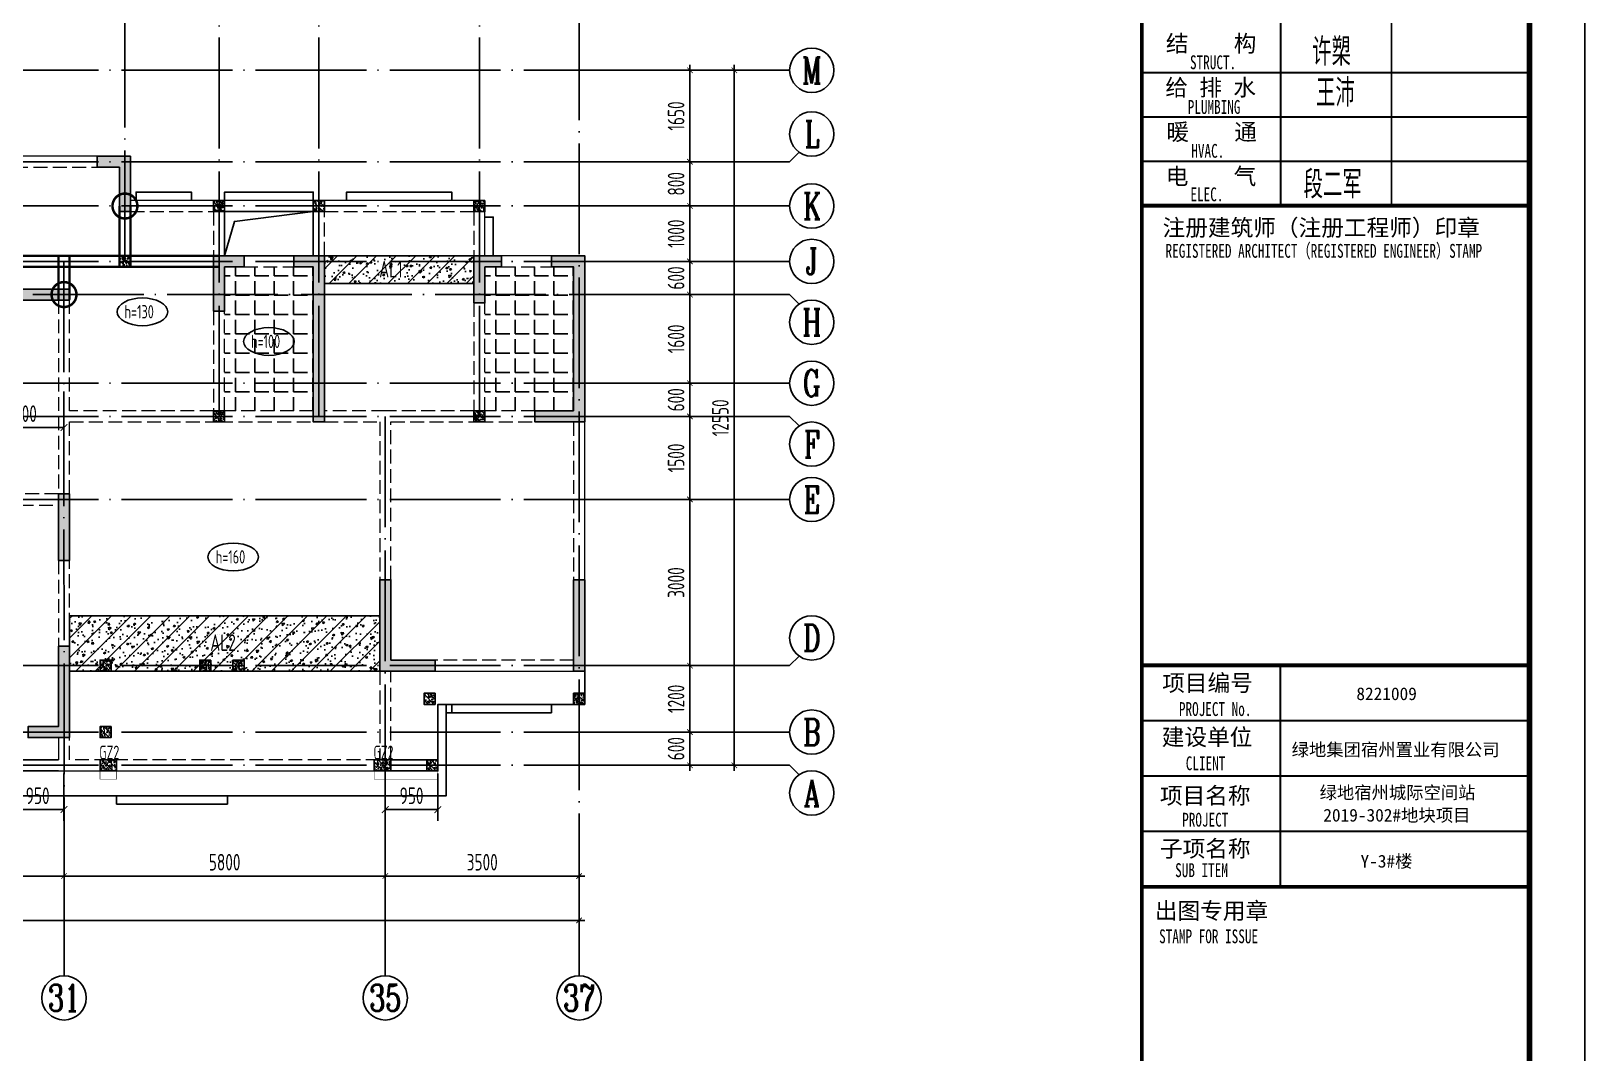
# Model space of a CAD drawing. Extents: x -668857 to 143095, y -247466 to 228182.
# Drawn here: x -173417 to -145365, y 57800 to 76253 of the extents above; entities that cross this region are included whole.
import ezdxf
from ezdxf.enums import TextEntityAlignment as Align

# ---------------------------------------------------------------- set-up
doc = ezdxf.new("R2010")
doc.units = 0
doc.header["$LTSCALE"] = 1000
doc.linetypes.add('DASH', pattern=[0.35, 0.25, -0.1])
doc.linetypes.add('DOTE', pattern=[2.42, 2, -0.2, 0.02, -0.2])
doc.layers.get('0').update_dxf_attribs({"linetype": 'CONTINUOUS'})
doc.layers.get('DEFPOINTS').update_dxf_attribs({"linetype": 'CONTINUOUS'})
for name, color, linetype, lineweight in [('+公共字体', 7, 'CONTINUOUS', 20), ('图框', 9, 'CONTINUOUS', 18), ('图签', 147, 'CONTINUOUS', 18)]:
    doc.layers.add(name, color=color, linetype=linetype, lineweight=lineweight)
for name, color, linetype in [('-TK', 7, 'CONTINUOUS'), ('A-AXIS', 1, 'CONTINUOUS'), ('A-DOTE', 10, 'DOTE'), ('AXIS_NUM', 7, 'CONTINUOUS'), ('BEAM', 4, 'DASH'), ('BEAM_CON', 4, 'CONTINUOUS'), ('ROOF', 183, 'CONTINUOUS'), ('S-B板填充', 251, 'CONTINUOUS'), ('S-B板标注', 3, 'CONTINUOUS'), ('S-B板边线', 2, 'CONTINUOUS'), ('S-C承台编号', 6, 'CONTINUOUS'), ('S-D洞口', 4, 'CONTINUOUS'), ('S-L主梁线', 4, 'DASH'), ('S-Q墙填充', 252, 'CONTINUOUS'), ('S-Q墙实线', 6, 'CONTINUOUS'), ('S-Q墙标注', 3, 'CONTINUOUS'), ('S-Y一般标注', 3, 'CONTINUOUS'), ('S-板正筋', 2, 'CONTINUOUS'), ('S-构造柱', 212, 'CONTINUOUS'), ('S-构造柱编号', 130, 'CONTINUOUS'), ('TEXT', 2, 'CONTINUOUS'), ('图签文字', 4, 'CONTINUOUS'), ('水平筋标注', 7, 'CONTINUOUS'), ('看线', 251, 'CONTINUOUS')]:
    doc.layers.add(name, color=color, linetype=linetype)
doc.layers.add('配箍校核', color=34, linetype='CONTINUOUS', plot=False)
doc.styles.add('TSSD_Axis', font='complex.shx', dxfattribs={"width": 0.7, "bigfont": 'hztxt.shx'})
doc.styles.add('TSSD_DIMENSION', font='Tssdeng.shx', dxfattribs={"width": 0.7, "bigfont": 'tssdchn.shx'})
doc.styles.add('TSSD_REIN', font='tssdeng.shx', dxfattribs={"width": 0.7, "height": 300, "bigfont": 'tssdchn.shx'})
doc.styles.add('宋体', font='', dxfattribs={"height": 50})
doc.styles.add('建筑图签-1', font='simhei.ttf', dxfattribs={"width": 0.7})
doc.styles.add('建筑图签-2', font='TXT.shx', dxfattribs={"width": 0.5, "bigfont": 'HZTXT.shx'})
doc.styles.add('结构文字', font='zstxt.shx', dxfattribs={"width": 0.7, "bigfont": 'zshz.shx'})
doc.styles.get('宋体').set_extended_font_data('SimSun')
doc.dimstyles.new('STRUCK', dxfattribs={"dimtxt": 400, "dimasz": 121, "dimexe": 200, "dimexo": 150, "dimgap": 115, "dimtad": 1, "dimdec": 0, "dimdsep": 46, "dimtxsty": '结构文字', "dimblk": 'ARCHTICK', "dimcen": 400, "dimclrd": 3, "dimclre": 3, "dimclrt": 7, "dimadec": 0, "dimazin": 0, "dimtfac": 1, "dimtdec": 0, "dimtix": 1, "dimtmove": 2, "dimatfit": 3, "dimldrblk": '_DIMX', "dimfxl": 0, "dimtolj": 1, "dimtzin": 0, "dimarcsym": 0})
doc.dimstyles.new('TSSD_100_100', dxfattribs={"dimtxt": 300, "dimasz": 100, "dimexe": 100, "dimexo": 250, "dimgap": 100, "dimtad": 1, "dimdec": 0, "dimzin": 0, "dimdsep": 46, "dimtxsty": 'TSSD_DIMENSION', "dimblk": 'ARCHTICK', "dimcen": 0, "dimdle": 100, "dimclrt": 7, "dimadec": 0, "dimazin": 0, "dimtfac": 1, "dimtdec": 0, "dimtix": 1, "dimtmove": 2, "dimatfit": 3, "dimldrblk": 'ARCHTICK', "dimfxl": 0, "dimtolj": 1, "dimtzin": 0, "dimarcsym": 0})

# ---------------------------------------------------------------- blocks, each defined once
blk = doc.blocks.new('_ArchTick')
at = {"color": 0, "linetype": 'ByBlock', "const_width": 0.15}
blk.add_lwpolyline([(-0.5, -0.5), (0.5, 0.5)], dxfattribs=at)
blk = doc.blocks.new('*D139')
at = {"layer": 'DEFPOINTS', "color": 0}
for p in [(42100, 3600), (45300, 3600), (45300, 2600)]:
    blk.add_point(p, dxfattribs=at)
at = {"layer": 'S-Y一般标注', "color": 0, "lineweight": -2}
for p, q in [((42100, 3350), (42100, 2500)), ((45300, 3350), (45300, 2500)), ((42000, 2600), (45400, 2600))]:
    blk.add_line(p, q, dxfattribs=at)
at = {"layer": 'S-Y一般标注', "color": 0, "lineweight": -2, "xscale": 100, "yscale": 100, "zscale": 100, "rotation": 180}
blk.add_blockref('_ArchTick', (42100, 2600), dxfattribs=at)
at = {"layer": 'S-Y一般标注', "color": 0, "lineweight": -2, "xscale": 100, "yscale": 100, "zscale": 100}
blk.add_blockref('_ArchTick', (45300, 2600), dxfattribs=at)
at = {"layer": 'S-Y一般标注', "color": 7, "insert": (43700, 2850), "char_height": 300, "attachment_point": 5, "style": 'TSSD_DIMENSION'}
blk.add_mtext('\\A1;3200', dxfattribs=at)
blk = doc.blocks.new('ts_axno')
at = {"color": 0, "linetype": 'ByBlock', "lineweight": -2}
blk.add_circle((0, 0), 0.5, dxfattribs=at)
at = {"color": 0, "linetype": 'ByBlock', "lineweight": -2, "style": 'TSSD_Axis', "width": 0.7}
blk.add_attdef('A', text='', height=0.6, dxfattribs=at).set_placement((0, 0), align=Align.MIDDLE_CENTER)
blk = doc.blocks.new('*D140')
at = {"layer": 'DEFPOINTS', "color": 0}
for p in [(45300, 3600), (51100, 3600), (51100, 2600)]:
    blk.add_point(p, dxfattribs=at)
at = {"layer": 'S-Y一般标注', "color": 0, "lineweight": -2}
for p, q in [((45300, 3350), (45300, 2500)), ((51100, 3350), (51100, 2500)), ((45200, 2600), (51200, 2600))]:
    blk.add_line(p, q, dxfattribs=at)
at = {"layer": 'S-Y一般标注', "color": 0, "lineweight": -2, "xscale": 100, "yscale": 100, "zscale": 100, "rotation": 180}
blk.add_blockref('_ArchTick', (45300, 2600), dxfattribs=at)
at = {"layer": 'S-Y一般标注', "color": 0, "lineweight": -2, "xscale": 100, "yscale": 100, "zscale": 100}
blk.add_blockref('_ArchTick', (51100, 2600), dxfattribs=at)
at = {"layer": 'S-Y一般标注', "color": 7, "insert": (48200, 2850), "char_height": 300, "attachment_point": 5, "style": 'TSSD_DIMENSION'}
blk.add_mtext('\\A1;5800', dxfattribs=at)
blk = doc.blocks.new('*D141')
at = {"layer": 'DEFPOINTS', "color": 0}
for p in [(51100, 3600), (54600, 3600), (54600, 2600)]:
    blk.add_point(p, dxfattribs=at)
at = {"layer": 'S-Y一般标注', "color": 0, "lineweight": -2}
for p, q in [((51100, 3350), (51100, 2500)), ((54600, 3350), (54600, 2500)), ((51000, 2600), (54700, 2600))]:
    blk.add_line(p, q, dxfattribs=at)
at = {"layer": 'S-Y一般标注', "color": 0, "lineweight": -2, "xscale": 100, "yscale": 100, "zscale": 100, "rotation": 180}
blk.add_blockref('_ArchTick', (51100, 2600), dxfattribs=at)
at = {"layer": 'S-Y一般标注', "color": 0, "lineweight": -2, "xscale": 100, "yscale": 100, "zscale": 100}
blk.add_blockref('_ArchTick', (54600, 2600), dxfattribs=at)
at = {"layer": 'S-Y一般标注', "color": 7, "insert": (52850, 2850), "char_height": 300, "attachment_point": 5, "style": 'TSSD_DIMENSION'}
blk.add_mtext('\\A1;3500', dxfattribs=at)
blk = doc.blocks.new('*D142')
at = {"layer": 'DEFPOINTS', "color": 0}
for p in [(4600, 3600), (54600, 3600), (54600, 1800)]:
    blk.add_point(p, dxfattribs=at)
at = {"layer": 'S-Y一般标注', "color": 0, "lineweight": -2}
for p, q in [((4600, 3350), (4600, 1700)), ((54600, 3350), (54600, 1700)), ((4500, 1800), (54700, 1800))]:
    blk.add_line(p, q, dxfattribs=at)
at = {"layer": 'S-Y一般标注', "color": 0, "lineweight": -2, "xscale": 100, "yscale": 100, "zscale": 100, "rotation": 180}
blk.add_blockref('_ArchTick', (4600, 1800), dxfattribs=at)
at = {"layer": 'S-Y一般标注', "color": 0, "lineweight": -2, "xscale": 100, "yscale": 100, "zscale": 100}
blk.add_blockref('_ArchTick', (54600, 1800), dxfattribs=at)
at = {"layer": 'S-Y一般标注', "color": 7, "insert": (29600, 2050), "char_height": 300, "attachment_point": 5, "style": 'TSSD_DIMENSION'}
blk.add_mtext('\\A1;50000', dxfattribs=at)
blk = doc.blocks.new('*D147')
at = {"layer": 'DEFPOINTS', "color": 0}
for p in [(55600, 5200), (56600, 5200), (55600, 4600)]:
    blk.add_point(p, dxfattribs=at)
at = {"layer": 'S-Y一般标注', "color": 0, "lineweight": -2}
for p, q in [((55850, 5200), (56700, 5200)), ((56600, 5200), (56600, 5300)), ((56600, 4600), (56600, 5200)), ((55850, 4600), (56700, 4600)), ((56600, 4600), (56600, 4500))]:
    blk.add_line(p, q, dxfattribs=at)
at = {"layer": 'S-Y一般标注', "color": 0, "lineweight": -2, "xscale": 100, "yscale": 100, "zscale": 100}
for p, rotation in [((56600, 5200), 270), ((56600, 4600), 90)]:
    blk.add_blockref('_ArchTick', p, dxfattribs=dict(at, rotation=rotation))
at = {"layer": 'S-Y一般标注', "color": 7, "insert": (56350, 4900), "char_height": 300, "attachment_point": 5, "rotation": 90, "style": 'TSSD_DIMENSION'}
blk.add_mtext('\\A1;600', dxfattribs=at)
blk = doc.blocks.new('*D148')
at = {"layer": 'DEFPOINTS', "color": 0}
for p in [(55600, 10900), (56600, 10900), (55600, 9400)]:
    blk.add_point(p, dxfattribs=at)
at = {"layer": 'S-Y一般标注', "color": 0, "lineweight": -2}
for p, q in [((56600, 9300), (56600, 11000)), ((55850, 10900), (56700, 10900)), ((55850, 9400), (56700, 9400))]:
    blk.add_line(p, q, dxfattribs=at)
at = {"layer": 'S-Y一般标注', "color": 0, "lineweight": -2, "xscale": 100, "yscale": 100, "zscale": 100}
for p, rotation in [((56600, 10900), 90), ((56600, 9400), 270)]:
    blk.add_blockref('_ArchTick', p, dxfattribs=dict(at, rotation=rotation))
at = {"layer": 'S-Y一般标注', "color": 7, "insert": (56350, 10150), "char_height": 300, "attachment_point": 5, "rotation": 90, "style": 'TSSD_DIMENSION'}
blk.add_mtext('\\A1;1500', dxfattribs=at)
blk = doc.blocks.new('*D149')
at = {"layer": 'DEFPOINTS', "color": 0}
for p in [(55600, 11500), (56600, 11500), (55600, 10900)]:
    blk.add_point(p, dxfattribs=at)
at = {"layer": 'S-Y一般标注', "color": 0, "lineweight": -2}
for p, q in [((56600, 11500), (56600, 11600)), ((55850, 11500), (56700, 11500)), ((56600, 10900), (56600, 11500)), ((55850, 10900), (56700, 10900)), ((56600, 10900), (56600, 10800))]:
    blk.add_line(p, q, dxfattribs=at)
at = {"layer": 'S-Y一般标注', "color": 0, "lineweight": -2, "xscale": 100, "yscale": 100, "zscale": 100}
for p, rotation in [((56600, 11500), 270), ((56600, 10900), 90)]:
    blk.add_blockref('_ArchTick', p, dxfattribs=dict(at, rotation=rotation))
at = {"layer": 'S-Y一般标注', "color": 7, "insert": (56350, 11200), "char_height": 300, "attachment_point": 5, "rotation": 90, "style": 'TSSD_DIMENSION'}
blk.add_mtext('\\A1;600', dxfattribs=at)
blk = doc.blocks.new('*D150')
at = {"layer": 'DEFPOINTS', "color": 0}
for p in [(55600, 13100), (56600, 13100), (55600, 11500)]:
    blk.add_point(p, dxfattribs=at)
at = {"layer": 'S-Y一般标注', "color": 0, "lineweight": -2}
for p, q in [((56600, 11400), (56600, 13200)), ((55850, 13100), (56700, 13100)), ((55850, 11500), (56700, 11500))]:
    blk.add_line(p, q, dxfattribs=at)
at = {"layer": 'S-Y一般标注', "color": 0, "lineweight": -2, "xscale": 100, "yscale": 100, "zscale": 100}
for p, rotation in [((56600, 13100), 90), ((56600, 11500), 270)]:
    blk.add_blockref('_ArchTick', p, dxfattribs=dict(at, rotation=rotation))
at = {"layer": 'S-Y一般标注', "color": 7, "insert": (56350, 12300), "char_height": 300, "attachment_point": 5, "rotation": 90, "style": 'TSSD_DIMENSION'}
blk.add_mtext('\\A1;1600', dxfattribs=at)
blk = doc.blocks.new('*D151')
at = {"layer": 'DEFPOINTS', "color": 0}
for p in [(55600, 13700), (56600, 13700), (55600, 13100)]:
    blk.add_point(p, dxfattribs=at)
at = {"layer": 'S-Y一般标注', "color": 0, "lineweight": -2}
for p, q in [((56600, 13700), (56600, 13800)), ((55850, 13700), (56700, 13700)), ((56600, 13100), (56600, 13700)), ((55850, 13100), (56700, 13100)), ((56600, 13100), (56600, 13000))]:
    blk.add_line(p, q, dxfattribs=at)
at = {"layer": 'S-Y一般标注', "color": 0, "lineweight": -2, "xscale": 100, "yscale": 100, "zscale": 100}
for p, rotation in [((56600, 13700), 270), ((56600, 13100), 90)]:
    blk.add_blockref('_ArchTick', p, dxfattribs=dict(at, rotation=rotation))
at = {"layer": 'S-Y一般标注', "color": 7, "insert": (56350, 13400), "char_height": 300, "attachment_point": 5, "rotation": 90, "style": 'TSSD_DIMENSION'}
blk.add_mtext('\\A1;600', dxfattribs=at)
blk = doc.blocks.new('*D152')
at = {"layer": 'DEFPOINTS', "color": 0}
for p in [(55600, 14700), (56600, 14700), (55600, 13700)]:
    blk.add_point(p, dxfattribs=at)
at = {"layer": 'S-Y一般标注', "color": 0, "lineweight": -2}
for p, q in [((55850, 14700), (56700, 14700)), ((56600, 13600), (56600, 14800)), ((55850, 13700), (56700, 13700))]:
    blk.add_line(p, q, dxfattribs=at)
at = {"layer": 'S-Y一般标注', "color": 0, "lineweight": -2, "xscale": 100, "yscale": 100, "zscale": 100}
for p, rotation in [((56600, 14700), 90), ((56600, 13700), 270)]:
    blk.add_blockref('_ArchTick', p, dxfattribs=dict(at, rotation=rotation))
at = {"layer": 'S-Y一般标注', "color": 7, "insert": (56350, 14200), "char_height": 300, "attachment_point": 5, "rotation": 90, "style": 'TSSD_DIMENSION'}
blk.add_mtext('\\A1;1000', dxfattribs=at)
blk = doc.blocks.new('*D153')
at = {"layer": 'DEFPOINTS', "color": 0}
for p in [(55600, 17150), (57400, 17150), (55600, 4600)]:
    blk.add_point(p, dxfattribs=at)
at = {"layer": 'S-Y一般标注', "color": 0, "lineweight": -2}
for p, q in [((55850, 17150), (57500, 17150)), ((57400, 4500), (57400, 17250)), ((55850, 4600), (57500, 4600))]:
    blk.add_line(p, q, dxfattribs=at)
at = {"layer": 'S-Y一般标注', "color": 0, "lineweight": -2, "xscale": 100, "yscale": 100, "zscale": 100}
for p, rotation in [((57400, 17150), 90), ((57400, 4600), 270)]:
    blk.add_blockref('_ArchTick', p, dxfattribs=dict(at, rotation=rotation))
at = {"layer": 'S-Y一般标注', "color": 7, "insert": (57150, 10875), "char_height": 300, "attachment_point": 5, "rotation": 90, "style": 'TSSD_DIMENSION'}
blk.add_mtext('\\A1;12550', dxfattribs=at)
blk = doc.blocks.new('*D154')
at = {"layer": 'DEFPOINTS', "color": 0}
for p in [(55600, 15500), (56600, 15500), (55600, 14700)]:
    blk.add_point(p, dxfattribs=at)
at = {"layer": 'S-Y一般标注', "color": 0, "lineweight": -2}
for p, q in [((55850, 15500), (56700, 15500)), ((56600, 14600), (56600, 15600)), ((55850, 14700), (56700, 14700))]:
    blk.add_line(p, q, dxfattribs=at)
at = {"layer": 'S-Y一般标注', "color": 0, "lineweight": -2, "xscale": 100, "yscale": 100, "zscale": 100}
for p, rotation in [((56600, 15500), 90), ((56600, 14700), 270)]:
    blk.add_blockref('_ArchTick', p, dxfattribs=dict(at, rotation=rotation))
at = {"layer": 'S-Y一般标注', "color": 7, "insert": (56350, 15100), "char_height": 300, "attachment_point": 5, "rotation": 90, "style": 'TSSD_DIMENSION'}
blk.add_mtext('\\A1;800', dxfattribs=at)
blk = doc.blocks.new('*D155')
at = {"layer": 'DEFPOINTS', "color": 0}
for p in [(55600, 6400), (56600, 6400), (55600, 5200)]:
    blk.add_point(p, dxfattribs=at)
at = {"layer": 'S-Y一般标注', "color": 0, "lineweight": -2}
for p, q in [((56600, 5100), (56600, 6500)), ((55850, 6400), (56700, 6400)), ((55850, 5200), (56700, 5200))]:
    blk.add_line(p, q, dxfattribs=at)
at = {"layer": 'S-Y一般标注', "color": 0, "lineweight": -2, "xscale": 100, "yscale": 100, "zscale": 100}
for p, rotation in [((56600, 6400), 90), ((56600, 5200), 270)]:
    blk.add_blockref('_ArchTick', p, dxfattribs=dict(at, rotation=rotation))
at = {"layer": 'S-Y一般标注', "color": 7, "insert": (56350, 5800), "char_height": 300, "attachment_point": 5, "rotation": 90, "style": 'TSSD_DIMENSION'}
blk.add_mtext('\\A1;1200', dxfattribs=at)
blk = doc.blocks.new('*D156')
at = {"layer": 'DEFPOINTS', "color": 0}
for p in [(55600, 9400), (56600, 9400), (55600, 6400)]:
    blk.add_point(p, dxfattribs=at)
at = {"layer": 'S-Y一般标注', "color": 0, "lineweight": -2}
for p, q in [((55850, 9400), (56700, 9400)), ((56600, 6300), (56600, 9500)), ((55850, 6400), (56700, 6400))]:
    blk.add_line(p, q, dxfattribs=at)
at = {"layer": 'S-Y一般标注', "color": 0, "lineweight": -2, "xscale": 100, "yscale": 100, "zscale": 100}
for p, rotation in [((56600, 9400), 90), ((56600, 6400), 270)]:
    blk.add_blockref('_ArchTick', p, dxfattribs=dict(at, rotation=rotation))
at = {"layer": 'S-Y一般标注', "color": 7, "insert": (56350, 7900), "char_height": 300, "attachment_point": 5, "rotation": 90, "style": 'TSSD_DIMENSION'}
blk.add_mtext('\\A1;3000', dxfattribs=at)
blk = doc.blocks.new('*D157')
at = {"layer": 'DEFPOINTS', "color": 0}
for p in [(55600, 17150), (56600, 17150), (55600, 15500)]:
    blk.add_point(p, dxfattribs=at)
at = {"layer": 'S-Y一般标注', "color": 0, "lineweight": -2}
for p, q in [((55850, 17150), (56700, 17150)), ((56600, 15400), (56600, 17250)), ((55850, 15500), (56700, 15500))]:
    blk.add_line(p, q, dxfattribs=at)
at = {"layer": 'S-Y一般标注', "color": 0, "lineweight": -2, "xscale": 100, "yscale": 100, "zscale": 100}
for p, rotation in [((56600, 17150), 90), ((56600, 15500), 270)]:
    blk.add_blockref('_ArchTick', p, dxfattribs=dict(at, rotation=rotation))
at = {"layer": 'S-Y一般标注', "color": 7, "insert": (56350, 16325), "char_height": 300, "attachment_point": 5, "rotation": 90, "style": 'TSSD_DIMENSION'}
blk.add_mtext('\\A1;1650', dxfattribs=at)
blk = doc.blocks.new('20210729.03501652')
at = {"color": 30, "const_width": 8}
for points in [[(41150, 600), (41150, 450), (40850, 450), (40850, 600)], [(46950, 600), (46950, 450), (45800, 450), (45800, 600)]]:
    blk.add_lwpolyline(points, dxfattribs=at)
at = {"layer": '看线', "color": 202, "ltscale": 0.5}
for points in [[(42500, 10900), (42500, 11050), (41500, 11050), (41500, 10900)], [(44700, 10900), (44700, 11050), (43100, 11050), (43100, 10900)], [(47200, 10900), (47200, 11050), (45300, 11050), (45300, 10900)], [(47950, 9900), (47950, 10600), (47800, 10600)], [(49000, 1800), (49000, 1650), (47100, 1650)], [(49000, 1800), (49000, 1650), (47200, 1650), (47200, 1800)], [(43150, 150), (43150, 0), (41150, 0), (41150, 150)]]:
    blk.add_lwpolyline(points, dxfattribs=at)
at = {"layer": '看线', "color": 201}
blk.add_lwpolyline([(47100, 1800), (47100, 150), (26900, 150), (26900, 1650), (24500, 1650)], dxfattribs=at)
blk = doc.blocks.new('20210729.04150611')
at = {"layer": 'S-B板边线'}
for points in [[(15045, -31892), (15045, -31893), (15895, -31893), (15895, -30693), (18545, -30693), (18545, -30093)], [(9045, -31892), (9045, -31892), (2845, -31892)]]:
    blk.add_lwpolyline(points, dxfattribs=at)
blk = doc.blocks.new('20210803.22403995')
at = {"layer": '+公共字体', "color": 2, "const_width": 45}
for points in [[(-822438, -168387, 1), (-822438, -167937, 1), (-822438, -168387, -1)], [(-823538, -169986, 1), (-823538, -169536, 1), (-823538, -169986, -1)]]:
    blk.add_lwpolyline(points, format="xyb", dxfattribs=at)
blk = doc.blocks.new('20210807.15312791')
at = {"layer": 'S-Q墙填充'}
h = blk.add_hatch(color=252, dxfattribs=at)
h.dxf.hatch_style = 1
h.paths.add_polyline_path([(102916, 67940), (102316, 67940), (102316, 67740), (102716, 67740), (102716, 66940), (102916, 66940)])
h = blk.add_hatch(color=252, dxfattribs=at)
h.dxf.hatch_style = 1
h.paths.add_polyline_path([(104416, 66140), (104416, 65140), (104616, 65140), (104616, 65940), (104966, 65940), (104966, 66140)])
h = blk.add_hatch(color=252, dxfattribs=at)
h.dxf.hatch_style = 1
h.paths.add_polyline_path([(106416, 66140), (105866, 66140), (105866, 65940), (106216, 65940), (106216, 63140), (106416, 63140)])
h = blk.add_hatch(color=252, dxfattribs=at)
h.dxf.hatch_style = 1
h.paths.add_polyline_path([(109116, 66140), (109116, 65290), (109316, 65290), (109316, 65940), (109616, 65940), (109616, 66140)])
h = blk.add_hatch(color=252, dxfattribs=at)
h.dxf.hatch_style = 1
h.paths.add_polyline_path([(110916, 63340), (110216, 63340), (110216, 63140), (111116, 63140), (111116, 66140), (110516, 66140), (110516, 65940), (110916, 65940)])
h = blk.add_hatch(color=252, dxfattribs=at)
h.dxf.hatch_style = 1
h.paths.add_polyline_path([(100016, 65540), (100016, 65840), (99816, 65840), (99816, 65340), (100216, 65340), (101816, 65340), (101816, 65540), (100216, 65540)])
h = blk.add_hatch(color=252, dxfattribs=at)
h.dxf.hatch_style = 1
h.paths.add_polyline_path([(101816, 60640), (101816, 61840), (101616, 61840), (101616, 60640)])
h = blk.add_hatch(color=252, dxfattribs=at)
h.dxf.hatch_style = 1
h.paths.add_polyline_path([(107416, 60290), (107616, 60290), (107616, 58840), (108316, 58840), (108416, 58840), (108416, 58640), (108316, 58640), (107416, 58640)])
h = blk.add_hatch(color=252, dxfattribs=at)
h.dxf.hatch_style = 1
h.paths.add_polyline_path([(111116, 58640), (111116, 60290), (110916, 60290), (110916, 58640)])
h = blk.add_hatch(color=252, dxfattribs=at)
h.dxf.hatch_style = 1
h.paths.add_polyline_path([(101816, 57440), (101066, 57440), (101066, 57640), (101616, 57640), (101616, 58740), (101616, 59090), (101816, 59090), (101816, 58740)])
at = {"layer": 'BEAM_CON'}
for p, q in [((101616, 57040), (100766, 57040)), ((107616, 57040), (108466, 57040)), ((108466, 57040), (108466, 56840)), ((101616, 56840), (100766, 56840)), ((107616, 56840), (108466, 56840))]:
    blk.add_line(p, q, dxfattribs=at)
at = {"layer": 'S-D洞口', "color": 5}
blk.add_lwpolyline([(104616, 66140), (106216, 66140), (106216, 66940), (104616, 66940), (104616, 66140), (104793, 66762), (106216, 66940)], dxfattribs=at)
at = {"layer": 'S-L主梁线', "linetype": 'ByBlock', "lineweight": 18}
for p, q in [((102316, 67940), (100816, 67940)), ((104516, 67140), (102916, 67140)), ((106316, 67140), (104516, 67140)), ((109316, 67140), (106316, 67140)), ((109316, 66140), (109316, 67140)), ((104616, 66940), (106216, 66940)), ((104616, 66140), (104616, 66940)), ((106216, 66940), (106216, 66140)), ((105866, 66140), (104966, 66140)), ((110516, 66140), (109616, 66140)), ((111116, 60290), (111116, 63140)), ((108416, 58640), (110916, 58640)), ((101616, 57440), (101616, 57040)), ((101616, 56840), (107616, 56840))]:
    blk.add_line(p, q, dxfattribs=at)
at = {"layer": 'S-L主梁线', "linetype": 'DASH', "lineweight": 18}
for p, q in [((100815, 67740), (102316, 67740)), ((102916, 66940), (104416, 66940)), ((104416, 66940), (104416, 66140)), ((106416, 66940), (109116, 66940)), ((106416, 66140), (106416, 66940)), ((109116, 66940), (109116, 66140)), ((104966, 65940), (105866, 65940)), ((109616, 65940), (110516, 65940)), ((101616, 65340), (101616, 63240)), ((101816, 63340), (101816, 65340)), ((104416, 65140), (104416, 63340)), ((104616, 63340), (104616, 65140)), ((109116, 65290), (109116, 63340)), ((109316, 63340), (109316, 65290)), ((101616, 63240), (101616, 61840)), ((104416, 63340), (101816, 63340)), ((101816, 63140), (104516, 63140)), ((101816, 61840), (101816, 63140)), ((104516, 63140), (106216, 63140)), ((106216, 63340), (104616, 63340)), ((107516, 63340), (106416, 63340)), ((106416, 63140), (107416, 63140)), ((107416, 63140), (107416, 60290)), ((109116, 63340), (107516, 63340)), ((107616, 63140), (109216, 63140)), ((107616, 60290), (107616, 63140)), ((109216, 63140), (110216, 63140)), ((110216, 63340), (109316, 63340)), ((110916, 63140), (110916, 60290)), ((101616, 61840), (99866, 61840)), ((99866, 61640), (101616, 61640)), ((101616, 60640), (101616, 59090)), ((101816, 59090), (101816, 60640)), ((107416, 58640), (107416, 57040)), ((107616, 57040), (107616, 58640)), ((110916, 58840), (108416, 58840)), ((101816, 57040), (101816, 57440)), ((107416, 57040), (101816, 57040))]:
    blk.add_line(p, q, dxfattribs=at)
at = {"layer": 'S-Q墙实线'}
for points in [[(102916, 67940), (102316, 67940), (102316, 67740), (102716, 67740), (102716, 66940), (102916, 66940)], [(104416, 66140), (104416, 65140), (104616, 65140), (104616, 65940), (104966, 65940), (104966, 66140)], [(106416, 66140), (105866, 66140), (105866, 65940), (106216, 65940), (106216, 63140), (106416, 63140)], [(109116, 66140), (109116, 65290), (109316, 65290), (109316, 65940), (109616, 65940), (109616, 66140)], [(110916, 63340), (110216, 63340), (110216, 63140), (111116, 63140), (111116, 66140), (110516, 66140), (110516, 65940), (110916, 65940)], [(100016, 65540), (100016, 65840), (99816, 65840), (99816, 65340), (100216, 65340), (101816, 65340), (101816, 65540), (100216, 65540)], [(101816, 60640), (101816, 61840), (101616, 61840), (101616, 60640)], [(111116, 58640), (111116, 60290), (110916, 60290), (110916, 58640)], [(101816, 57440), (101066, 57440), (101066, 57640), (101616, 57640), (101616, 58740), (101616, 59090), (101816, 59090), (101816, 58740)]]:
    blk.add_lwpolyline(points, close=True, dxfattribs=at)
blk.add_lwpolyline([(108316, 58840), (108416, 58840), (108416, 58640), (108316, 58640), (107416, 58640), (107416, 60290), (107616, 60290), (107616, 58840), (108316, 58840)], dxfattribs=at)
blk = doc.blocks.new('20210730.02141516')
at = {"layer": 'S-构造柱'}
h = blk.add_hatch(dxfattribs=at)
h.set_pattern_fill('ARMORED', color=256, scale=15, angle=-90, style=0)
h.set_pattern_definition([(320, (-154189.41, 3278673.45), (-9.4128202, -107.5890274), [11.25, -123.75]), (265, (-154189.41, 3278673.45), (112.82882, 20.8127), [9, -99]), (10.4514, (-154190.19, 3278664.49), (103.4159313, -86.7764073), [9.5610285, -105.1713168]), (316.1842, (-154159.41, 3278673.45), (-24.827852, -160.0861573), [16.875, -185.625]), (6.6356, (-154161.48, 3278660.11), (146.117681, -140.199406), [14.341543, -157.75695]), (261.1842, (-154159.41, 3278673.45), (146.11779, -140.199292), [13.5, -148.5]), (291, (-154166.91, 3278658.45), (-60.3928336, -89.5360578), [11.25, -123.75]), (236, (-154166.91, 3278658.45), (108.7725068, -36.4972998), [9, -99]), (341.4514, (-154171.94, 3278650.99), (48.3795745, -126.0333943), [9.5610285, -105.1713168]), (307.5, (-154189.41, 3278673.454), (49.93407807, -1.8239783), [0, -97.8, 0, -100.5, 0, -99.375]), (277.5, (-154189.41, 3278673.454), (59.1617568, -39.4604306), [0, -57.3, 0, -95.55, 0, -37.875]), (237.5, (-154189.41, 3278706.904), (-3.38323076, -80.07336543), [0, -37.5, 0, -117, 0, -155.25]), (227.5, (-154189.41, 3278721.904), (15.0157473, -87.4779254), [0, -48.75, 0, -77.7, 0, -110.25]), (315, (-154189.41, 3278673.454), (53.0330086, 53.0330086), [])])
h.paths.add_polyline_path([(200, 200), (200, 0), (0, 0), (0, 200)])
blk.add_lwpolyline([(200, 200), (200, 0), (0, 0), (0, 200)], close=True, dxfattribs=at)
blk = doc.blocks.new('20210809.18224761')
at = {"layer": 'S-构造柱'}
h = blk.add_hatch(dxfattribs=at)
h.set_pattern_fill('ARMORED', color=256, scale=15, angle=-90, style=0)
h.set_pattern_definition([(320, (-154189.41, 3278673.45), (-9.4128202, -107.5890274), [11.25, -123.75]), (265, (-154189.41, 3278673.45), (112.82882, 20.8127), [9, -99]), (10.4514, (-154190.19, 3278664.49), (103.4159313, -86.7764073), [9.5610285, -105.1713168]), (316.1842, (-154159.41, 3278673.45), (-24.827852, -160.0861573), [16.875, -185.625]), (6.6356, (-154161.48, 3278660.11), (146.117681, -140.199406), [14.341543, -157.75695]), (261.1842, (-154159.41, 3278673.45), (146.11779, -140.199292), [13.5, -148.5]), (291, (-154166.91, 3278658.45), (-60.3928336, -89.5360578), [11.25, -123.75]), (236, (-154166.91, 3278658.45), (108.7725068, -36.4972998), [9, -99]), (341.4514, (-154171.94, 3278650.99), (48.3795745, -126.0333943), [9.5610285, -105.1713168]), (307.5, (-154189.41, 3278673.454), (49.93407807, -1.8239783), [0, -97.8, 0, -100.5, 0, -99.375]), (277.5, (-154189.41, 3278673.454), (59.1617568, -39.4604306), [0, -57.3, 0, -95.55, 0, -37.875]), (237.5, (-154189.41, 3278706.904), (-3.38323076, -80.07336543), [0, -37.5, 0, -117, 0, -155.25]), (227.5, (-154189.41, 3278721.904), (15.0157473, -87.4779254), [0, -48.75, 0, -77.7, 0, -110.25]), (315, (-154189.41, 3278673.454), (53.0330086, 53.0330086), [])])
h.paths.add_polyline_path([(300, 200), (300, 0), (0, 0), (0, 200)])
blk.add_lwpolyline([(300, 200), (300, 0), (0, 0), (0, 200)], close=True, dxfattribs=at)
blk = doc.blocks.new('20210809.18235135')
at = {"layer": '配箍校核'}
blk.add_blockref('20210809.18224761', (12, 0), dxfattribs=at)
at = {"layer": 'S-构造柱编号', "color": 2, "linetype": 'ByBlock', "style": 'TSSD_REIN', "width": 0.65}
blk.add_text('GZ2', height=250, dxfattribs=at).set_placement((0, 206, 0))
blk = doc.blocks.new('20210809.18285270')
at = {"layer": 'ROOF', "rotation": 359.9999999538236}
for p in [(43500, 10100), (45300, 10100), (48200, 10100), (41800, 9100), (43500, 6300), (48200, 6300), (47300, 1200), (50000, 1200), (41450, 600), (47350, 0)]:
    blk.add_blockref('20210730.02141516', p, dxfattribs=at)
at = {"layer": 'ROOF'}
for p in [(41450, 1800), (43250, 1800), (43850, 1800)]:
    blk.add_blockref('20210730.02141516', p, dxfattribs=at)
at = {"layer": '配箍校核'}
for p in [(41438, 0), (46388, 0)]:
    blk.add_blockref('20210809.18235135', p, dxfattribs=at)
blk = doc.blocks.new('*D461')
at = {"layer": 'DEFPOINTS', "color": 0}
for p in [(-168259, -11759), (-167309, -11759), (-167309, -12559)]:
    blk.add_point(p, dxfattribs=at)
at = {"layer": 'S-Q墙标注', "color": 3, "lineweight": -2}
for p, q in [((-168259, -11909), (-168259, -12759)), ((-167309, -11909), (-167309, -12759)), ((-168259, -12559), (-167309, -12559))]:
    blk.add_line(p, q, dxfattribs=at)
at = {"layer": 'S-Q墙标注', "color": 3, "lineweight": -2, "xscale": 121, "yscale": 121, "zscale": 121, "rotation": 180}
blk.add_blockref('_ArchTick', (-168259, -12559), dxfattribs=at)
at = {"layer": 'S-Q墙标注', "color": 3, "lineweight": -2, "xscale": 121, "yscale": 121, "zscale": 121}
blk.add_blockref('_ArchTick', (-167309, -12559), dxfattribs=at)
at = {"layer": 'S-Q墙标注', "color": 7, "insert": (-167784, -12309), "char_height": 300, "attachment_point": 5, "style": 'TSSD_REIN'}
blk.add_mtext('\\A1;950', dxfattribs=at)
blk = doc.blocks.new('_DIMX')
blk.add_line((-150, 0), (150, 0))
at = {"const_width": 50}
blk.add_lwpolyline([(-70, -70), (70, 70)], dxfattribs=at)
blk = doc.blocks.new('*D462')
at = {"layer": 'DEFPOINTS', "color": 0}
for p in [(-175009, -11759), (-174059, -11759), (-174059, -12559)]:
    blk.add_point(p, dxfattribs=at)
at = {"layer": 'S-Q墙标注', "color": 3, "lineweight": -2}
for p, q in [((-175009, -11909), (-175009, -12759)), ((-174059, -11909), (-174059, -12759)), ((-175009, -12559), (-174059, -12559))]:
    blk.add_line(p, q, dxfattribs=at)
at = {"layer": 'S-Q墙标注', "color": 3, "lineweight": -2, "xscale": 121, "yscale": 121, "zscale": 121, "rotation": 180}
blk.add_blockref('_ArchTick', (-175009, -12559), dxfattribs=at)
at = {"layer": 'S-Q墙标注', "color": 3, "lineweight": -2, "xscale": 121, "yscale": 121, "zscale": 121}
blk.add_blockref('_ArchTick', (-174059, -12559), dxfattribs=at)
at = {"layer": 'S-Q墙标注', "color": 7, "insert": (-174534, -12309), "char_height": 300, "attachment_point": 5, "style": 'TSSD_REIN'}
blk.add_mtext('\\A1;950', dxfattribs=at)
blk = doc.blocks.new('*D469')
at = {"layer": 'DEFPOINTS', "color": 0}
for p in [(-175559, -4859), (-174059, -4859), (-174059, -5659)]:
    blk.add_point(p, dxfattribs=at)
at = {"layer": 'S-Q墙标注', "color": 3, "lineweight": -2}
for p, q in [((-175559, -5009), (-175559, -5859)), ((-174059, -5009), (-174059, -5859)), ((-175559, -5659), (-174059, -5659))]:
    blk.add_line(p, q, dxfattribs=at)
at = {"layer": 'S-Q墙标注', "color": 3, "lineweight": -2, "xscale": 121, "yscale": 121, "zscale": 121, "rotation": 180}
blk.add_blockref('_ArchTick', (-175559, -5659), dxfattribs=at)
at = {"layer": 'S-Q墙标注', "color": 3, "lineweight": -2, "xscale": 121, "yscale": 121, "zscale": 121}
blk.add_blockref('_ArchTick', (-174059, -5659), dxfattribs=at)
at = {"layer": 'S-Q墙标注', "color": 7, "insert": (-174809, -5409), "char_height": 300, "attachment_point": 5, "style": 'TSSD_REIN'}
blk.add_mtext('\\A1;1500', dxfattribs=at)
blk = doc.blocks.new('A1')
blk.add_lwpolyline([(0, 59400), (0, 0), (84100, 0), (84100, 59400)], close=True)
at = {"const_width": 100}
blk.add_lwpolyline([(2500, 58400), (2500, 1000), (83100, 1000), (83100, 58400)], close=True, dxfattribs=at)
at = {"layer": '图框'}
for points, const_width in [([(76100, 1000), (76100, 58400)], 70), ([(78608, 48400), (78608, 44400)], 35), ([(80608, 48400), (80608, 44400)], 35), ([(76108, 46800), (83108, 46800)], 35), ([(76108, 46000), (83108, 46000)], 35), ([(76108, 45200), (83108, 45200)], 35), ([(76108, 44400), (83108, 44400)], 70), ([(76100, 36100), (83100, 36100)], 70), ([(76100, 36100), (83100, 36100)], 70), ([(78600, 32100), (78600, 36100)], 35), ([(76100, 35100), (83100, 35100)], 35), ([(76100, 34100), (83100, 34100)], 35), ([(76100, 33100), (83100, 33100)], 35), ([(83100, 32100), (76100, 32100)], 70)]:
    blk.add_lwpolyline(points, dxfattribs=dict(at, const_width=const_width))
at = {"layer": '图框', "style": '建筑图签-1', "width": 0.7}
for s, p in [('STRUCT.', (76970, 46865)), ('PLUMBING', (76929, 46058)), ('HVAC.', (76994, 45265)), ('ELEC.', (76978, 44480)), ('REGISTERED ARCHITECT（REGISTERED ENGINEER）STAMP', (76529, 43459)), ('PROJECT No.', (76770, 35185, -1799)), ('CLIENT', (76894, 34206)), ('PROJECT', (76829, 33187)), ('SUB ITEM', (76702, 32276)), ('STAMP FOR ISSUE', (76413, 31081))]:
    blk.add_text(s, height=250, dxfattribs=at).set_placement(p)
at = {"layer": '图签', "color": 2, "style": '宋体'}
for s, height, p in [('8221009', 229.3, (79974, 35472)), ('绿地集团宿州置业有限公司', 229.34, (78805, 34462)), ('绿地宿州城际空间站', 229.3, (79310, 33688)), ('2019-302#地块项目', 229.34, (79377, 33279)), ('Y-3#楼', 229.3, (80049, 32448))]:
    blk.add_text(s, height=height, dxfattribs=at).set_placement(p)
at = {"layer": '图签文字', "color": 7, "style": '建筑图签-1'}
for s, p in [('结    构', (76534, 47179)), ('给 排 水', (76525, 46385)), ('暖    通', (76543, 45582)), ('电    气', (76533, 44782)), ('注册建筑师（注册工程师）印章', (76475, 43854)), ('项目编号', (76468, 35632)), ('建设单位', (76460, 34655)), ('项目名称', (76427, 33597)), ('子项名称', (76427, 32640)), ('出图专用章', (76336, 31518))]:
    blk.add_text(s, height=300, dxfattribs=at).set_placement(p)
at = {"layer": '图签文字', "color": 1, "style": '建筑图签-2', "width": 0.7}
for s, p in [('许槊', (79175, 46928)), ('王沛', (79246, 46187)), ('段二军', (79021, 44532))]:
    blk.add_text(s, height=500, dxfattribs=at).set_placement(p)
blk = doc.blocks.new('20210726.16395156')
at = {"layer": 'A-AXIS'}
for p, q in [((55600, 17150), (58400, 17150)), ((55600, 15500), (58400, 15500)), ((58400, 15500), (58571.6, 15671.7)), ((55600, 14700), (58400, 14700)), ((55600, 13700), (58400, 13700)), ((55600, 13100.3), (58400, 13100.3)), ((58400, 13100.3), (58571.6, 12928.7)), ((55600, 11500), (58400, 11500)), ((55600, 10900), (58400, 10900)), ((58400, 10900), (58571.6, 10728.4)), ((55600, 9400), (58400, 9400)), ((58400, 6400), (58571.6, 6571.7)), ((55600, 6400), (58400, 6400)), ((55600, 5200), (58400, 5200)), ((55600, 4600), (58400, 4600)), ((58400, 4600), (58571.6, 4428.4)), ((45300, 3600), (45300, 800)), ((51100, 3600), (51100, 800)), ((54600, 3600), (54600, 800))]:
    blk.add_line(p, q, dxfattribs=at)
at = {"layer": 'A-DOTE'}
for p, q in [((46400, 13700), (46400, 18249.9)), ((48100, 10900), (48100, 18249.9)), ((49900, 10900), (49900, 18249.9)), ((52800, 10900), (52800, 18249.9)), ((54600, 18249.9), (54600, 3600)), ((55600, 17150), (3600, 17150)), ((55600, 15500), (3600, 15500)), ((55600, 14700), (3600, 14700)), ((55600, 13700), (3600, 13700)), ((45299.8, 13700), (45300, 3600)), ((3600, 13100.3), (55600, 13100.3)), ((55600, 11500), (3600, 11500)), ((55600, 10900), (3600, 10900)), ((51100, 10900), (51100, 3600)), ((55600, 9400), (3600, 9400)), ((55600, 6400), (3600, 6400)), ((55600, 5200), (3600, 5200)), ((55600, 4600), (3600, 4600))]:
    blk.add_line(p, q, dxfattribs=at)
at = {"layer": 'A-AXIS'}
ref = blk.add_blockref('ts_axno', (58800, 17150), dxfattribs=dict(at, xscale=-800, yscale=800, zscale=800))
ref.add_attrib('G', 'M', dxfattribs={"layer": 'AXIS_NUM', "height": 480, "style": 'TSSD_Axis', "width": 0.7}).set_placement((58800, 17150), align=Align.MIDDLE_CENTER)
ref = blk.add_blockref('ts_axno', (58800, 16000), dxfattribs=dict(at, xscale=-800, yscale=800, zscale=800))
ref.add_attrib('G', 'L', dxfattribs={"layer": 'AXIS_NUM', "height": 480, "style": 'TSSD_Axis', "width": 0.7}).set_placement((58800, 16000), align=Align.MIDDLE_CENTER)
ref = blk.add_blockref('ts_axno', (58800, 14700), dxfattribs=dict(at, xscale=-800, yscale=800, zscale=800))
ref.add_attrib('G', 'K', dxfattribs={"layer": 'AXIS_NUM', "height": 480, "style": 'TSSD_Axis', "width": 0.7}).set_placement((58800, 14700), align=Align.MIDDLE_CENTER)
ref = blk.add_blockref('ts_axno', (58800, 13700), dxfattribs=dict(at, xscale=-800, yscale=800, zscale=800))
ref.add_attrib('G', 'J', dxfattribs={"layer": 'AXIS_NUM', "height": 480, "style": 'TSSD_Axis', "width": 0.7}).set_placement((58800, 13700), align=Align.MIDDLE_CENTER)
ref = blk.add_blockref('ts_axno', (58800, 12600.3), dxfattribs=dict(at, xscale=-800, yscale=800, zscale=800))
ref.add_attrib('C', 'H', dxfattribs={"layer": 'AXIS_NUM', "height": 480, "style": 'TSSD_Axis', "width": 0.7}).set_placement((58800, 12600.3), align=Align.MIDDLE_CENTER)
ref = blk.add_blockref('ts_axno', (58800, 11500), dxfattribs=dict(at, xscale=-800, yscale=800, zscale=800))
ref.add_attrib('D', 'G', dxfattribs={"layer": 'AXIS_NUM', "height": 480, "style": 'TSSD_Axis', "width": 0.7}).set_placement((58800, 11500), align=Align.MIDDLE_CENTER)
ref = blk.add_blockref('ts_axno', (58800, 10400), dxfattribs=dict(at, xscale=-800, yscale=800, zscale=800))
ref.add_attrib('C', 'F', dxfattribs={"layer": 'AXIS_NUM', "height": 480, "style": 'TSSD_Axis', "width": 0.7}).set_placement((58800, 10400), align=Align.MIDDLE_CENTER)
ref = blk.add_blockref('ts_axno', (58800, 9400), dxfattribs=dict(at, xscale=-800, yscale=800, zscale=800))
ref.add_attrib('B', 'E', dxfattribs={"layer": 'AXIS_NUM', "height": 480, "style": 'TSSD_Axis', "width": 0.7}).set_placement((58800, 9400), align=Align.MIDDLE_CENTER)
ref = blk.add_blockref('ts_axno', (58800, 6900), dxfattribs=dict(at, xscale=-800, yscale=800, zscale=800, rotation=180))
ref.add_attrib('C', 'D', dxfattribs={"layer": 'AXIS_NUM', "height": 480, "style": 'TSSD_Axis', "width": 0.7}).set_placement((58800, 6900), align=Align.MIDDLE_CENTER)
ref = blk.add_blockref('ts_axno', (58800, 5200), dxfattribs=dict(at, xscale=-800, yscale=800, zscale=800))
ref.add_attrib('A', 'B', dxfattribs={"layer": 'AXIS_NUM', "height": 480, "style": 'TSSD_Axis', "width": 0.7}).set_placement((58800, 5200), align=Align.MIDDLE_CENTER)
ref = blk.add_blockref('ts_axno', (58800, 4100), dxfattribs=dict(at, xscale=-800, yscale=800, zscale=800))
ref.add_attrib('F', 'A', dxfattribs={"layer": 'AXIS_NUM', "height": 480, "style": 'TSSD_Axis', "width": 0.7}).set_placement((58800, 4100), align=Align.MIDDLE_CENTER)
ref = blk.add_blockref('ts_axno', (45300, 400), dxfattribs=dict(at, xscale=-800, yscale=800, zscale=800, rotation=180))
ref.add_attrib('19', '31', dxfattribs={"layer": 'AXIS_NUM', "height": 480, "style": 'TSSD_Axis', "width": 0.7}).set_placement((45300, 400), align=Align.MIDDLE_CENTER)
ref = blk.add_blockref('ts_axno', (51100, 400), dxfattribs=dict(at, xscale=-800, yscale=800, zscale=800, rotation=180))
ref.add_attrib('22', '35', dxfattribs={"layer": 'AXIS_NUM', "height": 480, "style": 'TSSD_Axis', "width": 0.7}).set_placement((51100, 400), align=Align.MIDDLE_CENTER)
ref = blk.add_blockref('ts_axno', (54600, 400), dxfattribs=dict(at, xscale=-800, yscale=800, zscale=800, rotation=180))
ref.add_attrib('23', '37', dxfattribs={"layer": 'AXIS_NUM', "height": 480, "style": 'TSSD_Axis', "width": 0.7}).set_placement((54600, 400), align=Align.MIDDLE_CENTER)
at = {"layer": 'S-Y一般标注'}
for base, p1, p2, picture, middle in [((57400, 17150), (55600, 4600), (55600, 17150), '*D153', (57150, 10875)), ((56600, 17150), (55600, 15500), (55600, 17150), '*D157', (56350, 16325)), ((56600, 15500), (55600, 14700), (55600, 15500), '*D154', (56350, 15100)), ((56600, 14700), (55600, 13700), (55600, 14700), '*D152', (56350, 14200)), ((56600, 13700), (55600, 13100.3), (55600, 13700), '*D151', (56350, 13400.2)), ((56600, 13100.3), (55600, 11500), (55600, 13100.3), '*D150', (56350, 12300.2)), ((56600, 11500), (55600, 10900), (55600, 11500), '*D149', (56350, 11200)), ((56600, 10900), (55600, 9400), (55600, 10900), '*D148', (56350, 10150)), ((56600, 9400), (55600, 6400), (55600, 9400), '*D156', (56350, 7900)), ((56600, 6400), (55600, 5200), (55600, 6400), '*D155', (56350, 5800)), ((56600, 5200), (55600, 4600), (55600, 5200), '*D147', (56350, 4900))]:
    dim = blk.add_linear_dim(base=base, p1=p1, p2=p2, angle=90, dimstyle='TSSD_100_100', dxfattribs=at)
    dim.commit()
    dim.dimension.update_dxf_attribs({"geometry": picture, "text_midpoint": middle})
for base, p1, p2, picture, middle in [((54600, 1800), (4600, 3600), (54600, 3600), '*D142', (29600, 2050)), ((45300, 2600.1), (42100, 3600.1), (45300, 3600.1), '*D139', (43700, 2850.1)), ((51100, 2600), (45300, 3600), (51100, 3600), '*D140', (48200, 2850)), ((54600, 2600), (51100, 3600), (54600, 3600), '*D141', (52850, 2850))]:
    dim = blk.add_linear_dim(base=base, p1=p1, p2=p2, dimstyle='TSSD_100_100', dxfattribs=at)
    dim.commit()
    dim.dimension.update_dxf_attribs({"geometry": picture, "text_midpoint": middle})
blk = doc.blocks.new('20210810.19092027')
at = {"layer": 'S-Q墙标注'}
for base, p1, p2, picture, middle in [((125917.7, 61274), (124417.8, 62074), (125917.7, 62074), '*D469', (125167.7, 61524)), ((125917.8, 54374), (124967.8, 55174), (125917.8, 55174), '*D462', (125442.8, 54624)), ((132667.8, 54374), (131717.8, 55174), (132667.8, 55174.1), '*D461', (132192.8, 54624))]:
    dim = blk.add_linear_dim(base=base, p1=p1, p2=p2, dimstyle='STRUCK', override={"dimtxt": 300, "dimgap": 100, "dimtxsty": 'TSSD_REIN'}, dxfattribs=at)
    dim.commit()
    dim.dimension.update_dxf_attribs({"geometry": picture, "text_midpoint": middle, "insert": (299976.5, 66933)})

msp = doc.modelspace()

# ---------------------------------------------------------------- hatches: boundary and pattern name
at = {"layer": 'BEAM', "linetype": 'ByBlock'}
h = msp.add_hatch(dxfattribs=at)
h.set_pattern_fill('ARMORED', color=252, scale=50, angle=180, style=0)
h.set_pattern_definition([(230, (-385893.58, 1986115.45), (-358.63009, 31.376067), [37.5, -412.5]), (175, (-385893.58, 1986115.45), (69.37567, -376.09607), [30, -330]), (280.4514, (-385923.47, 1986118.07), (-289.25469, -344.71977), [31.870095, -350.571056]), (226.1842, (-385893.6, 1986015.45), (-533.62052, 82.75951), [56.25, -618.75]), (276.6356, (-385938.05, 1986022.35), (-467.33135, -487.05894), [47.80514, -525.8565]), (171.1842, (-385893.6, 1986015.45), (-467.33097, -487.0593), [45, -495]), (201, (-385943.58, 1986040.45), (-298.453526, 201.309445), [37.5, -412.5]), (146, (-385943.58, 1986040.45), (-121.657666, -362.57502), [30, -330]), (251.4514, (-385968.45, 1986057.23), (-420.111314, -161.26525), [31.870095, -350.571056]), (217.5, (-385893.58, 1986115.45), (-6.079928, -166.446927), [0, -326, 0, -335, 0, -331.25]), (187.5, (-385893.58, 1986115.45), (-131.534769, -197.205856), [0, -191, 0, -318.5, 0, -126.25]), (147.5, (-385782.08, 1986115.45), (-266.911218, 11.277436), [0, -125, 0, -390, 0, -517.5]), (137.5, (-385732.08, 1986115.45), (-291.593085, -50.05249), [0, -162.5, 0, -259, 0, -367.5]), (225, (-385893.58, 1986115.45), (176.776695, -176.776695), [])])
h.paths.add_polyline_path([(-165422.45, 71694.15), (-168122.45, 71694.15), (-168122.45, 72194.15), (-165422.45, 72194.15)])
h = msp.add_hatch(dxfattribs=at)
h.set_pattern_fill('ARMORED', color=252, scale=50, angle=180, style=0)
h.set_pattern_definition([(230, (-427593.56, 1979115.42), (-358.63009, 31.376067), [37.5, -412.5]), (175, (-427593.56, 1979115.42), (69.37567, -376.09607), [30, -330]), (280.4514, (-427623.45, 1979118.04), (-289.25469, -344.71977), [31.870095, -350.571056]), (226.1842, (-427593.56, 1979015.42), (-533.62052, 82.75951), [56.25, -618.75]), (276.6356, (-427638.03, 1979022.3), (-467.33135, -487.05894), [47.80514, -525.8565]), (171.1842, (-427593.56, 1979015.4), (-467.33097, -487.0593), [45, -495]), (201, (-427643.56, 1979040.42), (-298.453526, 201.309445), [37.5, -412.5]), (146, (-427643.56, 1979040.42), (-121.657666, -362.57502), [30, -330]), (251.4514, (-427668.43, 1979057.2), (-420.111314, -161.26525), [31.870095, -350.571056]), (217.5, (-427593.56, 1979115.42), (-6.079928, -166.446927), [0, -326, 0, -335, 0, -331.25]), (187.5, (-427593.56, 1979115.42), (-131.534769, -197.205856), [0, -191, 0, -318.5, 0, -126.25]), (147.5, (-427482.06, 1979115.42), (-266.911218, 11.277436), [0, -125, 0, -390, 0, -517.5]), (137.5, (-427432.06, 1979115.42), (-291.593085, -50.05249), [0, -162.5, 0, -259, 0, -367.5]), (225, (-427593.56, 1979115.42), (176.776695, -176.776695), [])])
h.paths.add_polyline_path([(-172722.45, 64694.12), (-167122.45, 64694.12), (-167122.45, 65694.12), (-172722.45, 65694.12)])
at = {"layer": 'S-B板填充'}
h = msp.add_hatch(dxfattribs=at)
h.set_pattern_fill('ANGLE', color=252, scale=50, style=0)
h.set_pattern_definition([(0, (-72288.5, -76249.75), (0, 349.25), [254, -95.25]), (90, (-72288.5, -76249.75), (-349.25, 2e-14), [254, -95.25])])
h.paths.add_polyline_path([(-169922.45, 71994.12), (-168322.43, 71994.12), (-168322.43, 69394.12), (-169922.45, 69394.12)])
h = msp.add_hatch(dxfattribs=at)
h.set_pattern_fill('ANGLE', color=252, scale=50, style=0)
h.set_pattern_definition([(0, (-67588.5, -76249.75), (0, 349.25), [254, -95.25]), (90, (-67588.5, -76249.75), (-349.25, 2e-14), [254, -95.25])])
h.paths.add_polyline_path([(-165222.45, 71994.12), (-163622.44, 71994.12), (-163622.44, 69394.12), (-165222.45, 69394.12)])

# ---------------------------------------------------------------- linework, layer by layer
at = {"layer": 'BEAM', "linetype": 'ByBlock'}
for points in [[(-165422.45, 71694.15), (-168122.45, 71694.15), (-168122.45, 72194.15), (-165422.45, 72194.15)], [(-172722.45, 64694.12), (-167122.45, 64694.12), (-167122.45, 65694.12), (-172722.45, 65694.12)]]:
    msp.add_lwpolyline(points, close=True, dxfattribs=at)
at = {"layer": 'S-B板标注'}
for centre in [(-171405.9, 71183.06), (-169122.01, 70647.2)]:
    msp.add_ellipse(centre, major_axis=(-457.33, 0), ratio=0.54724159, dxfattribs=at)
at = {"layer": 'S-B板标注', "extrusion": (0, 0, -1)}
msp.add_ellipse((-169768.6, 66755.95), major_axis=(457.33, -0.02), ratio=0.54724159, dxfattribs=at)
at = {"layer": 'S-D洞口', "color": 5}
msp.add_lwpolyline([(-169922.45, 72194.12), (-168322.42, 72194.12), (-168322.42, 72994.12), (-169922.45, 72994.12), (-169922.45, 72194.12), (-169744.67, 72816.34), (-168322.42, 72994.12)], dxfattribs=at)
at = {"layer": 'S-板正筋', "color": 5, "linetype": 'DASH', "const_width": 42.86}
for points in [[(-171822.45, 73094.12), (-171822.45, 71994.12)], [(-171622.45, 73094.12), (-171622.45, 71994.12)], [(-174622.46, 72194.12), (-170022.45, 72194.12)], [(-172922.46, 71403.67), (-172922.46, 72194.12)], [(-172722.45, 71403.67), (-172722.45, 72194.12)], [(-174622.46, 71994.12), (-170022.45, 71994.12)]]:
    msp.add_lwpolyline(points, dxfattribs=at)

# ---------------------------------------------------------------- block references
at = {"layer": '-TK'}
msp.add_blockref('A1', (-229464.73, 28699.67), dxfattribs=at)
msp.add_blockref('20210729.03501652', (-213022.46, 62294.12))
at = {"layer": 'A-DOTE'}
msp.add_blockref('20210726.16395156', (-218122.44, 58394.07), dxfattribs=at)
at = {"layer": 'S-B板边线'}
msp.add_blockref('20210729.04150611', (-181967.09, 94786.66), dxfattribs=at)
at = {"layer": 'S-C承台编号'}
msp.add_blockref('20210803.22403995', (650715.7, 241255.65), dxfattribs=at)
at = {"layer": 'S-Q墙填充'}
msp.add_blockref('20210807.15312791', (-274538.08, 6054.58), dxfattribs=at)
at = {"layer": '水平筋标注'}
msp.add_blockref('20210810.19092027', (-298740.27, 7820.13), dxfattribs=at)
at = {"layer": '配箍校核'}
msp.add_blockref('20210809.18285270', (-213622.46, 62893.96), dxfattribs=at)

# ---------------------------------------------------------------- texts
at = {"layer": 'S-B板标注', "color": 7, "style": 'TSSD_REIN', "width": 0.7}
for s, p in [('h=130', (-171730.59, 71064.92)), ('h=100', (-169446.7, 70529.06))]:
    msp.add_text(s, height=240, dxfattribs=at).set_placement(p)
msp.add_text('h=160', height=240, rotation=359.997282, dxfattribs=at).set_placement((-170083.61, 66637.82))
at = {"layer": 'TEXT', "color": 1, "style": 'TSSD_REIN', "width": 0.7}
for s, p in [('AL1', (-166707.78, 71803.54, 0)), ('AL2', (-169720.48, 65060.24, 0))]:
    msp.add_text(s, height=300, dxfattribs=at).set_placement(p, align=Align.RIGHT)

doc.saveas('drawing.dxf')
